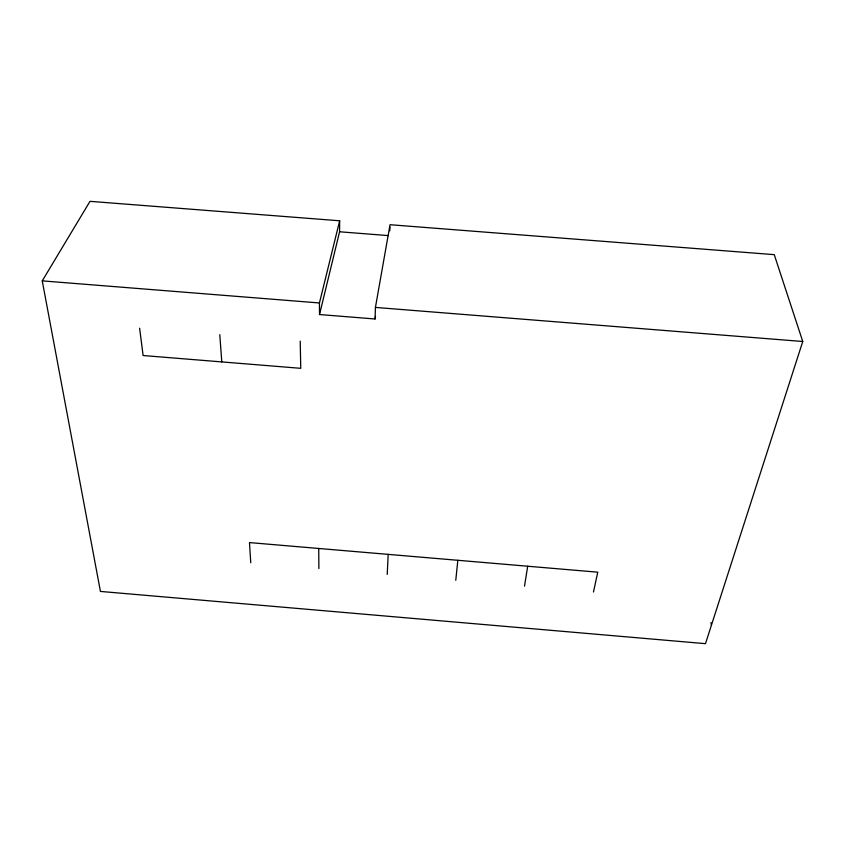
<?xml version="1.0" encoding="UTF-8"?>
<svg xmlns="http://www.w3.org/2000/svg" width="845" height="845" viewBox="0 0 845 845"><rect width="100%" height="100%" fill="white"/><g stroke="black" fill="none" stroke-linecap="round" stroke-linejoin="round"><path stroke-width="1.27" d="M319.516 314.541L339.584 231.783L339.658 220.788L90.003 201.332L42.25 280.867L100.439 591.426L705.48 643.668L802.75 341.496L774.252 254.651L390.041 224.717L375.423 307.422L375.064 318.987L319.516 314.541L319.442 302.964L339.658 220.788M389.809 230.812L389.946 227.157M387.232 574.431L388.172 554.373M455.772 580.283L457.832 560.288M524.513 586.155L527.692 566.235M375.064 318.987L375.518 316.421M593.465 592.049L597.764 572.181L249.486 542.585L250.754 562.77M339.584 231.783L388.341 235.597M42.25 280.867L319.442 302.964M375.423 307.422L802.75 341.496M710.983 622.649L711.416 625.247M139.615 328.219L143.111 355.523L300.757 368.325L300.218 341.158M219.785 334.673L221.802 361.913M318.723 548.468L318.892 568.59"/></g></svg>
